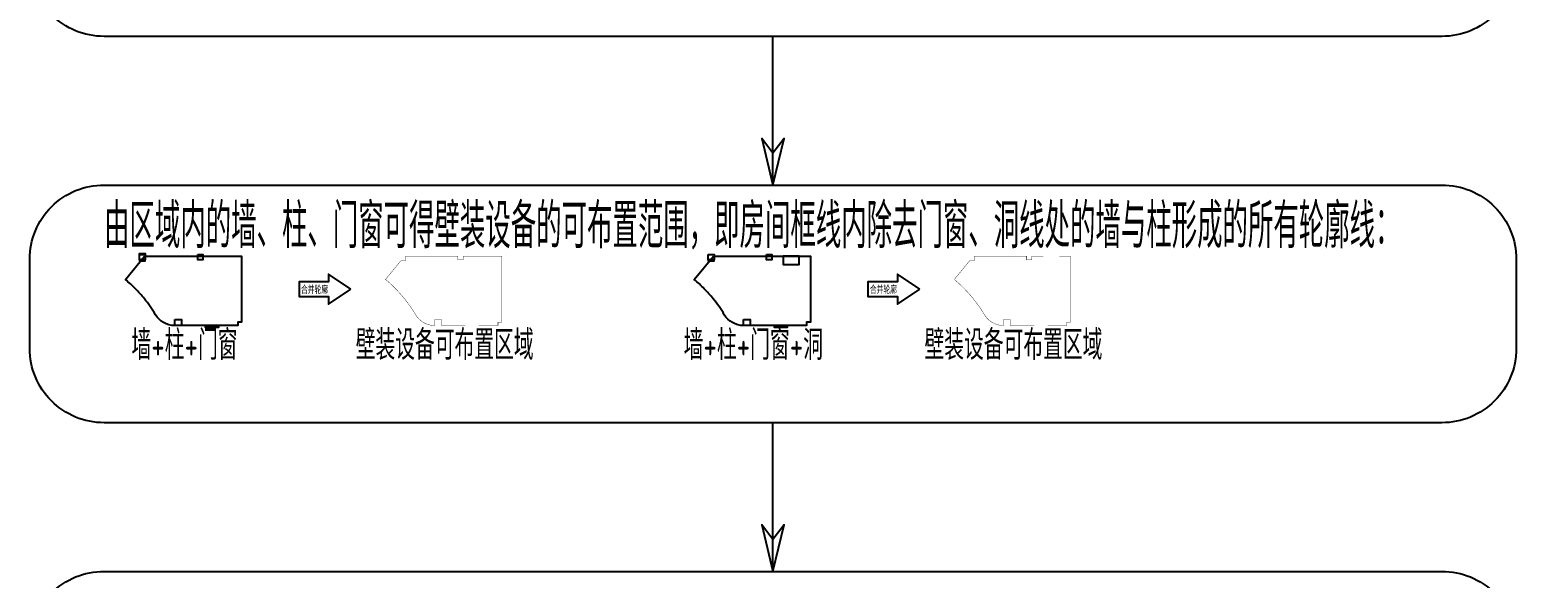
# Model space of a CAD drawing. Header units: millimetres. Extents: x -77018 to 517482, y 370785 to 1587285.
# Drawn here: x 55232 to 255232, y 988350 to 1062187 of the extents above; entities that cross this region are included whole.
import ezdxf
from ezdxf.enums import TextEntityAlignment as Align

# ---------------------------------------------------------------- set-up
doc = ezdxf.new("R2010")
doc.units = ezdxf.units.MM
doc.header["$LTSCALE"] = 1000
doc.layers.add('AE-HOLE', color=201, linetype='Continuous', plot=False)
doc.layers.add('柱子', color=7, linetype='Continuous', plot=False)
for name, color, linetype in [('E-UNIV-DIAG', 2, 'Continuous'), ('E-UNIV-NOTE', 6, 'Continuous'), ('可布置区域（壁装）', 5, 'Continuous'), ('房间框线', 30, 'Continuous'), ('门窗框线', 114, 'Continuous')]:
    doc.layers.add(name, color=color, linetype=linetype)
doc.styles.add('TH-STYLE3', font='tssdeng.shx', dxfattribs={"width": 0.65, "bigfont": 'tssdchn.shx'})

msp = doc.modelspace()

# ---------------------------------------------------------------- linework, layer by layer
at = {"layer": 'AE-HOLE'}
msp.add_lwpolyline([(158734, 1031718), (156584, 1031718), (156584, 1030568), (158734, 1030568)], close=True, dxfattribs=at)
at = {"layer": 'E-UNIV-DIAG', "color": 3}
msp.add_lwpolyline([(245232, 1061285), (65232, 1061285, -0.4142136), (55232, 1071285), (55232, 1115285, -0.4142136), (65232, 1125285), (245232, 1125285, -0.4142136), (255232, 1115285), (255232, 1071285, -0.4142136)], format="xyb", close=True, dxfattribs=at)
at = {"layer": 'E-UNIV-DIAG'}
for points in [[(155232, 1041285), (155232, 1061285)], [(155232, 1041285), (156732, 1047561), (155232, 1045561), (153732, 1047561), (155232, 1041285)], [(155232, 989285), (155232, 1009285)], [(155232, 989285), (156732, 995561), (155232, 993561), (153732, 995561), (155232, 989285)]]:
    msp.add_lwpolyline(points, dxfattribs=at)
for points in [[(245232, 1009285), (65232, 1009285, -0.4142136), (55232, 1019285), (55232, 1031285, -0.4142136), (65232, 1041285), (245232, 1041285, -0.4142136), (255232, 1031285), (255232, 1019285, -0.4142136)], [(245232, 937285), (65232, 937285, -0.4142136), (55232, 947285), (55232, 979285, -0.4142136), (65232, 989285), (245232, 989285, -0.4142136), (255232, 979285), (255232, 947285, -0.4142136)]]:
    msp.add_lwpolyline(points, format="xyb", close=True, dxfattribs=at)
at = {"layer": 'E-UNIV-NOTE'}
for points in [[(98445, 1027268), (95445, 1029268), (95445, 1028268), (91476, 1028268), (91476, 1026268), (95445, 1026268), (95445, 1025268), (98445, 1027268)], [(174972, 1027268), (171972, 1029268), (171972, 1028268), (168003, 1028268), (168003, 1026268), (171972, 1026268), (171972, 1025268), (174972, 1027268)]]:
    msp.add_lwpolyline(points, dxfattribs=at)
at = {"layer": '可布置区域（壁装）', "const_width": 50}
for points in [[(113852, 1022368), (110632, 1022368), (110632, 1023168), (109732, 1023168), (109732, 1022368), (109729, 1022368, -0.2635596), (107156, 1023826, 0.0349117), (105660, 1025969, 0.0237031), (104463, 1027315, 0.0249509), (103100, 1028576), (105146, 1031068), (105782, 1031068), (105782, 1031718), (112832, 1031718), (112832, 1031218), (113532, 1031218), (113532, 1031718), (118732, 1031718), (118732, 1022818), (118232, 1022818), (118232, 1022368), (115652, 1022368)], [(190379, 1022368), (187159, 1022368), (187159, 1023168), (186259, 1023168), (186259, 1022368), (186256, 1022368, -0.2635596), (183683, 1023826, 0.0349117), (182187, 1025969, 0.0237031), (180990, 1027315, 0.0249509), (179627, 1028576), (181673, 1031068), (182309, 1031068), (182309, 1031718), (189359, 1031718), (189359, 1031218), (190059, 1031218), (190059, 1031718), (191584, 1031718)]]:
    msp.add_lwpolyline(points, format="xyb", dxfattribs=at)
msp.add_lwpolyline([(193734, 1031718), (195259, 1031718), (195259, 1022818), (194759, 1022818), (194759, 1022368), (192179, 1022368)], dxfattribs=at)
at = {"layer": '房间框线'}
for points in [[(70680, 1031718), (83732, 1031718), (83732, 1022818), (83232, 1022818), (83232, 1022368), (74729, 1022368, -0.2635596), (72156, 1023826, 0.0349117), (70660, 1025969, 0.0237031), (69463, 1027315, 0.0249509), (68100, 1028576)], [(147207, 1031718), (160259, 1031718), (160259, 1022818), (159759, 1022818), (159759, 1022368), (151256, 1022368, -0.2635596), (148683, 1023826, 0.0349117), (147187, 1025969, 0.0237031), (145990, 1027315, 0.0249509), (144627, 1028576)]]:
    msp.add_lwpolyline(points, format="xyb", close=True, dxfattribs=at)
at = {"layer": '柱子'}
for points in [[(70782, 1031918), (69982, 1031918), (69982, 1032068), (70782, 1032068), (70782, 1031918)], [(69982, 1031918), (70782, 1031918), (70782, 1031218), (69982, 1031218)], [(70782, 1031218), (69982, 1031218), (69982, 1031068), (70782, 1031068), (70782, 1031218)], [(77832, 1031918), (78532, 1031918), (78532, 1031218), (77832, 1031218)], [(146509, 1031918), (147309, 1031918), (147309, 1031218), (146509, 1031218)], [(147309, 1031218), (146509, 1031218), (146509, 1031068), (147309, 1031068), (147309, 1031218)], [(154359, 1031918), (155059, 1031918), (155059, 1031218), (154359, 1031218)], [(74732, 1023168), (75632, 1023168), (75632, 1022368), (74732, 1022368)], [(151259, 1023168), (152159, 1023168), (152159, 1022368), (151259, 1022368)]]:
    msp.add_lwpolyline(points, close=True, dxfattribs=at)
at = {"layer": '门窗框线'}
for points in [[(80652, 1022368), (78852, 1022368), (78852, 1022168), (80652, 1022168)], [(157179, 1022368), (155379, 1022368), (155379, 1022168), (157179, 1022168)]]:
    msp.add_lwpolyline(points, close=True, dxfattribs=at)

# ---------------------------------------------------------------- texts
at = {"layer": 'E-UNIV-NOTE', "style": 'TH-STYLE3', "width": 0.6}
msp.add_text('由区域内的墙、柱、门窗可得壁装设备的可布置范围，即房间框线内除去门窗、洞线处的墙与柱形成的所有轮廓线：', height=6000, dxfattribs=at).set_placement((65232, 1035785), align=Align.MIDDLE_LEFT)
at = {"layer": 'E-UNIV-NOTE', "style": 'TH-STYLE3', "width": 0.7}
for s, height, p in [('合并轮廓', 1000, (93555, 1027268)), ('合并轮廓', 1000, (170082, 1027268)), ('墙+柱+门窗', 4000, (76055, 1019963)), ('壁装设备可布置区域', 4000, (111055, 1019963)), ('墙+柱+门窗+洞', 4000, (152582, 1019963)), ('壁装设备可布置区域', 4000, (187582, 1019963))]:
    msp.add_text(s, height=height, dxfattribs=at).set_placement(p, align=Align.MIDDLE)

doc.saveas('drawing.dxf')
